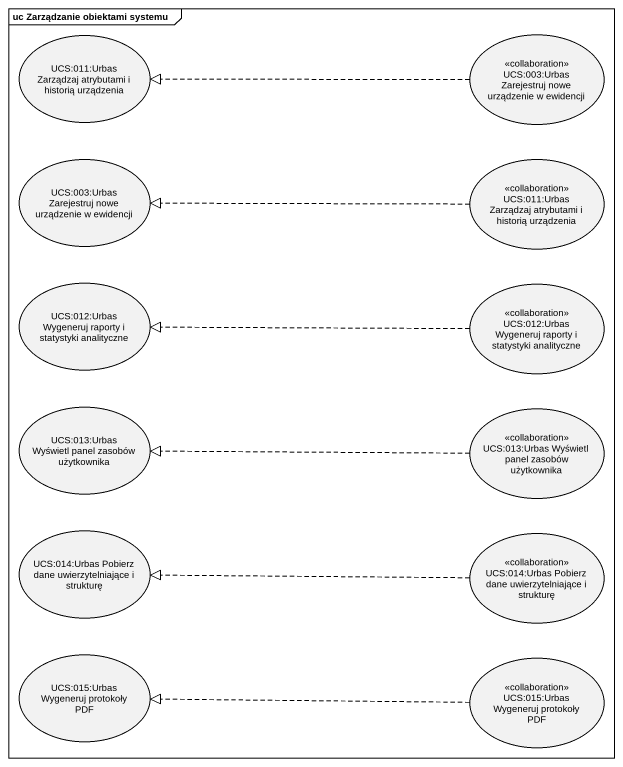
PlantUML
@startuml
mainframe uc Zarządzanie obiektami systemu
usecase "UCS:011:Urbas Zarządzaj atrybutami i historią urządzenia" as UCS_011_Urbas_Zarządzaj
usecase "UCS:003:Urbas Zarejestruj nowe urządzenie w ewidencji" as UCS_003_Urbas_Zarejestruj <<collaboration>>
usecase "UCS:003:Urbas Zarejestruj nowe urządzenie w ewidencji" as UCS_003_Urbas_Zarejestruj_2
usecase "UCS:011:Urbas Zarządzaj atrybutami i historią urządzenia" as UCS_011_Urbas_Zarządzaj_2 <<collaboration>>
usecase "UCS:012:Urbas Wygeneruj raporty i statystyki analityczne" as UCS_012_Urbas_Wygeneruj
usecase "UCS:012:Urbas Wygeneruj raporty i statystyki analityczne" as UCS_012_Urbas_Wygeneruj_2 <<collaboration>>
usecase "UCS:013:Urbas Wyświetl panel zasobów użytkownika" as UCS_013_Urbas_Wyświetl
usecase "UCS:013:Urbas Wyświetl panel zasobów użytkownika" as UCS_013_Urbas_Wyświetl_2 <<collaboration>>
usecase "UCS:014:Urbas Pobierz dane uwierzytelniające i strukturę" as UCS_014_Urbas_Pobierz_dane
usecase "UCS:014:Urbas Pobierz dane uwierzytelniające i strukturę" as UCS_014_Urbas_Pobierz_dane_2 <<collaboration>>
usecase "UCS:015:Urbas Wygeneruj protokoły PDF" as UCS_015_Urbas_Wygeneruj
usecase "UCS:015:Urbas Wygeneruj protokoły PDF" as UCS_015_Urbas_Wygeneruj_2 <<collaboration>>
UCS_003_Urbas_Zarejestruj .left.|> UCS_011_Urbas_Zarządzaj
UCS_011_Urbas_Zarządzaj_2 .left.|> UCS_003_Urbas_Zarejestruj_2
UCS_012_Urbas_Wygeneruj_2 .left.|> UCS_012_Urbas_Wygeneruj
UCS_013_Urbas_Wyświetl_2 .left.|> UCS_013_Urbas_Wyświetl
UCS_014_Urbas_Pobierz_dane_2 .left.|> UCS_014_Urbas_Pobierz_dane
UCS_015_Urbas_Wygeneruj_2 .left.|> UCS_015_Urbas_Wygeneruj
@enduml
